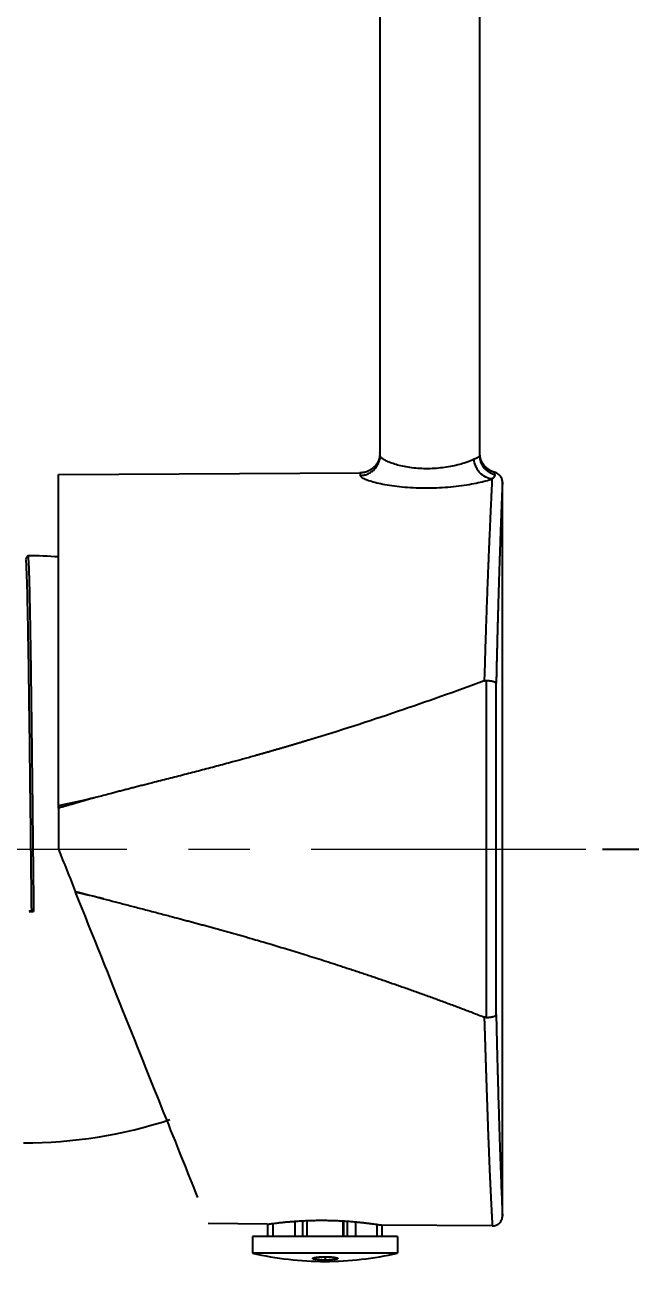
# Model space of a CAD drawing. Header units: inches. Extents: x 5290 to 5884, y -3043 to -2203.
# Drawn here: x 5418.2 to 5454.5, y -2836.4 to -2760.6 of the extents above; entities that cross this region are included whole.
import ezdxf

# ---------------------------------------------------------------- set-up
doc = ezdxf.new("R2010")
doc.units = ezdxf.units.IN
doc.header["$LTSCALE"] = 4.84
doc.header["$MEASUREMENT"] = 0
doc.header["$PDMODE"] = 3
doc.header["$PDSIZE"] = 0.3125
doc.linetypes.add('CENTERX2', pattern=[20.32, 12.7, -2.54, 2.54, -2.54])
doc.layers.get('0').update_dxf_attribs({"linetype": 'CONTINUOUS', "lineweight": 13})
doc.layers.get('Defpoints').update_dxf_attribs({"linetype": 'CONTINUOUS'})
doc.layers.add('CENTER', color=1, linetype='CENTERX2', lineweight=15)
doc.layers.add('DIM', color=3, linetype='CONTINUOUS', lineweight=9)
doc.styles.get("Standard").update_dxf_attribs({"font": 'arial.ttf'})
doc.dimstyles.new('사본 DIMSTYLE_1', dxfattribs={"dimtxt": 6, "dimasz": 6, "dimexe": 1, "dimexo": 1, "dimgap": 3, "dimtad": 1, "dimtih": 1, "dimtoh": 1, "dimdec": 1, "dimdsep": 46, "dimtxsty": 'Standard', "dimcen": 0, "dimclrd": 3, "dimclre": 3, "dimclrt": 4, "dimadec": 1, "dimazin": 0, "dimtp": 0.3, "dimtm": 0.3, "dimtfac": 1, "dimtdec": 1, "dimtofl": 0, "dimtmove": 0, "dimatfit": 3, "dimfxl": 1, "dimtolj": 1, "dimtzin": 0, "dimarcsym": 0})

# ---------------------------------------------------------------- blocks, each defined once
blk = doc.blocks.new('*D22')
at = {"layer": 'Defpoints', "color": 0, "transparency": 16777216}
for p in [(5451.829, -2810.123), (5397.179, -2870.623), (5463.587, -2870.623)]:
    blk.add_point(p, dxfattribs=at)
at = {"layer": 'DIM', "color": 3, "lineweight": -2, "transparency": 16777216}
for p, q in [((5452.829, -2810.123), (5464.587, -2810.123)), ((5463.587, -2817.123), (5463.587, -2833.799)), ((5463.587, -2863.623), (5463.587, -2846.947)), ((5398.179, -2870.623), (5464.587, -2870.623))]:
    blk.add_line(p, q, dxfattribs=at)
at = {"layer": 'DIM', "color": 3, "transparency": 16777216}
for points in [[(5462.42, -2817.123), (5464.754, -2817.123), (5463.587, -2810.123)], [(5462.42, -2863.623), (5464.754, -2863.623), (5463.587, -2870.623)]]:
    blk.add_solid(points, dxfattribs=at)
at = {"layer": 'DIM', "color": 4, "transparency": 16777216, "insert": (5463.587, -2840.373), "char_height": 7, "attachment_point": 5}
blk.add_mtext('\\A1;60.5', dxfattribs=at)

msp = doc.modelspace()

# ---------------------------------------------------------------- linework, layer by layer
at = {"lineweight": -3}
for p, q in [((5439.479, -2717.973), (5439.479, -2786.485)), ((5445.479, -2786.484), (5445.479, -2717.973)), ((5439.479, -2786.325), (5439.479, -2786.321)), ((5420.179, -2787.623), (5438.286, -2787.521)), ((5438.286, -2787.521), (5438.286, -2787.523)), ((5446.379, -2787.497), (5446.38, -2787.495)), ((5446.829, -2832.175), (5446.829, -2788.073)), ((5418.34, -2792.478), (5418.344, -2792.474)), ((5446.455, -2820.066), (5446.455, -2800.162)), ((5434.367, -2832.482), (5434.367, -2833.394)), ((5434.858, -2833.394), (5434.858, -2832.459)), ((5435.099, -2832.447), (5435.099, -2833.394)), ((5437.26, -2832.469), (5437.26, -2833.394)), ((5437.268, -2832.469), (5437.268, -2833.394)), ((5437.29, -2832.47), (5437.29, -2833.394)), ((5437.299, -2832.471), (5437.299, -2833.394)), ((5437.539, -2833.394), (5437.539, -2832.483)), ((5438.029, -2833.394), (5438.029, -2832.525)), ((5432.739, -2832.653), (5429.179, -2832.623)), ((5432.739, -2832.638), (5432.739, -2833.394)), ((5433.041, -2832.618), (5433.041, -2833.394)), ((5439.321, -2833.394), (5439.321, -2832.673)), ((5446.224, -2832.768), (5439.579, -2832.711)), ((5439.619, -2833.394), (5439.619, -2832.712)), ((5440.529, -2833.394), (5431.83, -2833.394)), ((5431.83, -2833.394), (5431.83, -2834.394)), ((5440.529, -2833.394), (5440.529, -2834.394)), ((5440.529, -2834.394), (5431.83, -2834.394)), ((5436.191, -2834.643), (5436.191, -2834.814))]:
    msp.add_line(p, q, dxfattribs=at)
at = {"lineweight": -3, "extrusion": (0, 0, -1)}
msp.add_arc((-5418.079, -2820.83), 28.357, 90.53476, 94.27168, dxfattribs=at)
at = {"lineweight": -3}
msp.add_arc((5418.079, -2799.416), 28.357, 270, 288.07897, dxfattribs=at)
for centre, major_axis, ratio, start_param, end_param in [((5381.617, -2985.691), (-172.796, 43.585), 0.99574, 4.724715, 4.734316), ((5418.079, -2807.853), (-28.357, 0), 0.212007, 1.582827, 1.592527), ((5436.179, -2815.724), (0, -19.17), 0.999978, 6.054274, 6.283185), ((5436.179, -2815.724), (0, 19.17), 0.999978, 3.141593, 3.370504)]:
    msp.add_ellipse(centre, major_axis=major_axis, ratio=ratio, start_param=start_param, end_param=end_param, dxfattribs=at)
for points, weights in [([(5439.479, -2786.321), (5439.479, -2786.919), (5439.099, -2787.391), (5438.495, -2787.501)], [0.999989447514, 0.829341152215, 0.80886157838, 0.93855072601]), ([(5446.38, -2787.495), (5445.828, -2787.353), (5445.479, -2786.902), (5445.479, -2786.333)], [1.00001310391, 0.860378772217, 0.860375242146, 1.0000025137])]:
    msp.add_rational_spline(points, weights, degree=3, dxfattribs=at)
for points, degree in [([(5439.479, -2786.321), (5439.479, -2786.321), (5439.479, -2786.375), (5439.479, -2786.485)], 3), ([(5439.518, -2786.56), (5439.474, -2786.653), (5439.445, -2786.765)], 2), ([(5439.515, -2786.567), (5439.491, -2786.537), (5439.479, -2786.509), (5439.479, -2786.485)], 3), ([(5445.496, -2786.68), (5445.474, -2786.501)], 1), ([(5420.179, -2807.529), (5420.179, -2804.819), (5420.179, -2799.514), (5420.179, -2792.946), (5420.179, -2788.627), (5420.179, -2787.623), (5420.179, -2787.623)], 3), ([(5438.496, -2787.501), (5438.276, -2787.523)], 1), ([(5438.286, -2787.523), (5438.286, -2787.534), (5438.287, -2787.585), (5438.288, -2787.677)], 3), ([(5446.376, -2787.639), (5446.378, -2787.555), (5446.379, -2787.508), (5446.379, -2787.497)], 3), ([(5418.324, -2792.506), (5418.205, -2792.712)], 1), ([(5445.738, -2800.014), (5445.757, -2800.007), (5445.796, -2799.996), (5445.836, -2799.993), (5445.856, -2799.993)], 3), ([(5445.856, -2799.992), (5445.856, -2806.74), (5445.856, -2813.489), (5445.856, -2820.237)], 3), ([(5422.402, -2807.025), (5421.662, -2807.198), (5420.921, -2807.366), (5420.179, -2807.529)], 3), ([(5420.179, -2807.655), (5420.179, -2807.613), (5420.179, -2807.571), (5420.179, -2807.529)], 3), ([(5422.563, -2806.988), (5422.51, -2807.002), (5422.457, -2807.017), (5422.404, -2807.031)], 3), ([(5420.179, -2807.655), (5420.179, -2808.477), (5420.179, -2809.3), (5420.179, -2810.123)], 3), ([(5420.179, -2810.123), (5420.519, -2810.97), (5420.858, -2811.818), (5421.197, -2812.665)], 3), ([(5421.197, -2812.665), (5421.758, -2812.813), (5422.321, -2812.958), (5422.884, -2813.103)], 3), ([(5421.197, -2812.666), (5421.203, -2812.683), (5421.21, -2812.7), (5421.217, -2812.717)], 3), ([(5418.42, -2813.864), (5418.467, -2813.847), (5418.513, -2813.83), (5418.559, -2813.813)], 3), ([(5418.56, -2813.813), (5418.605, -2813.83), (5418.65, -2813.847), (5418.696, -2813.863)], 3)]:
    msp.add_open_spline(points, degree=degree, dxfattribs=at)
for points, knots in [([(5438.288, -2787.677), (5438.358, -2787.676), (5438.431, -2787.669), (5438.579, -2787.641), (5438.654, -2787.62), (5438.8, -2787.561), (5438.872, -2787.524), (5439.009, -2787.435), (5439.073, -2787.383), (5439.189, -2787.267), (5439.241, -2787.202), (5439.33, -2787.067), (5439.367, -2786.995), (5439.419, -2786.864), (5439.437, -2786.805), (5439.45, -2786.746)], [0, 0, 0, 0, 0.147159, 0.147159, 0.294318, 0.294318, 0.441477, 0.441477, 0.588636, 0.588636, 0.735795, 0.735795, 0.882954, 0.882954, 1, 1, 1, 1]), ([(5439.45, -2786.746), (5439.454, -2786.731), (5439.457, -2786.716), (5439.473, -2786.627), (5439.479, -2786.555), (5439.479, -2786.485)], [0, 0, 0, 0, 0.169865, 0.169865, 1, 1, 1, 1]), ([(5445.131, -2786.704), (5444.976, -2786.779), (5444.672, -2786.9), (5444.153, -2787.047), (5443.716, -2787.143), (5443.241, -2787.216), (5442.746, -2787.261), (5442.244, -2787.275), (5441.746, -2787.256), (5441.27, -2787.203), (5440.832, -2787.123), (5440.44, -2787.023), (5440.101, -2786.909), (5439.829, -2786.791), (5439.625, -2786.674), (5439.542, -2786.602), (5439.515, -2786.567)], [0, 0, 0, 0, 0.132639, 0.198959, 0.265278, 0.331598, 0.397918, 0.464237, 0.530557, 0.596876, 0.663196, 0.729516, 0.795835, 0.862155, 0.928474, 1, 1, 1, 1]), ([(5445.479, -2786.484), (5445.479, -2786.486), (5445.479, -2786.488), (5445.479, -2786.493), (5445.478, -2786.498), (5445.477, -2786.503), (5445.475, -2786.509), (5445.472, -2786.515), (5445.468, -2786.522), (5445.462, -2786.529), (5445.454, -2786.538), (5445.443, -2786.549), (5445.428, -2786.561), (5445.409, -2786.573), (5445.379, -2786.589), (5445.343, -2786.606), (5445.304, -2786.624), (5445.275, -2786.637), (5445.25, -2786.649), (5445.225, -2786.66), (5445.202, -2786.671), (5445.181, -2786.681), (5445.162, -2786.689), (5445.146, -2786.697), (5445.135, -2786.702), (5445.131, -2786.704)], [0, 0, 0, 0, 0.017951, 0.038609, 0.061967, 0.088019, 0.116759, 0.148178, 0.182271, 0.219032, 0.258456, 0.318708, 0.381027, 0.445424, 0.511915, 0.641058, 0.710411, 0.761874, 0.808984, 0.851742, 0.890145, 0.924184, 0.953848, 0.979124, 1, 1, 1, 1]), ([(5446.206, -2787.885), (5446.085, -2787.875), (5445.955, -2787.842), (5445.703, -2787.716), (5445.58, -2787.624), (5445.425, -2787.454), (5445.378, -2787.392), (5445.296, -2787.261), (5445.189, -2787.055), (5445.141, -2786.838), (5445.131, -2786.704)], [0, 0, 0, 0, 0.25, 0.25, 0.5, 0.5, 0.625, 0.625, 0.75, 1, 1, 1, 1]), ([(5446.376, -2787.639), (5446.317, -2787.624), (5446.257, -2787.603), (5446.14, -2787.552), (5446.082, -2787.521), (5445.971, -2787.45), (5445.917, -2787.409), (5445.818, -2787.318), (5445.771, -2787.267), (5445.688, -2787.16), (5445.651, -2787.103), (5445.587, -2786.984), (5445.561, -2786.922), (5445.519, -2786.797), (5445.504, -2786.733), (5445.484, -2786.608), (5445.479, -2786.545), (5445.479, -2786.484)], [0, 0, 0, 0, 0.125, 0.125, 0.25, 0.25, 0.375, 0.375, 0.5, 0.5, 0.625, 0.625, 0.75, 0.75, 0.875, 0.875, 1, 1, 1, 1]), ([(5446.388, -2787.499), (5446.31, -2787.478), (5446.161, -2787.427), (5445.963, -2787.309), (5445.806, -2787.173), (5445.633, -2786.969), (5445.532, -2786.757), (5445.486, -2786.677), (5445.494, -2786.669)], [0, 0, 0, 0, 0.076574, 0.158497, 0.251266, 0.359397, 0.633864, 1, 1, 1, 1]), ([(5446.208, -2787.437), (5446.145, -2787.408), (5446.023, -2787.345), (5445.81, -2787.181), (5445.632, -2786.957), (5445.531, -2786.754), (5445.492, -2786.681), (5445.494, -2786.669)], [0, 0, 0, 0, 0.071393, 0.153869, 0.362388, 0.641807, 1, 1, 1, 1]), ([(5438.288, -2787.677), (5438.288, -2787.728), (5438.367, -2787.792), (5438.593, -2787.896), (5438.686, -2787.932), (5438.907, -2788.006), (5439.162, -2788.081), (5439.638, -2788.19), (5440.189, -2788.285), (5440.803, -2788.361), (5441.471, -2788.412), (5442.169, -2788.43), (5442.873, -2788.417), (5443.566, -2788.375), (5444.23, -2788.305), (5444.843, -2788.213), (5445.566, -2788.073), (5445.991, -2787.957), (5446.206, -2787.885)], [0, 0, 0, 0, 0.125, 0.125, 0.1875, 0.1875, 0.25, 0.3125, 0.375, 0.4375, 0.5, 0.5625, 0.625, 0.6875, 0.75, 0.8125, 0.875, 1, 1, 1, 1]), ([(5446.206, -2787.886), (5446.202, -2787.968), (5446.195, -2788.107), (5446.187, -2788.273), (5446.182, -2788.389), (5446.167, -2788.693), (5446.149, -2789.069), (5446.125, -2789.589), (5446.116, -2789.774), (5446.098, -2790.167), (5446.089, -2790.375), (5446.069, -2790.814), (5446.059, -2791.045), (5446.044, -2791.406), (5446.038, -2791.529), (5446.028, -2791.78), (5446.022, -2791.908), (5446.006, -2792.298), (5445.995, -2792.568), (5445.972, -2793.127), (5445.961, -2793.416), (5445.938, -2794.013), (5445.926, -2794.321), (5445.908, -2794.797), (5445.902, -2794.959), (5445.89, -2795.286), (5445.884, -2795.452), (5445.866, -2795.958), (5445.854, -2796.303), (5445.836, -2796.833), (5445.83, -2797.012), (5445.818, -2797.372), (5445.812, -2797.554), (5445.796, -2798.105), (5445.785, -2798.479), (5445.763, -2799.238), (5445.752, -2799.623), (5445.738, -2800.013)], [0, 0, 0, 0, 0.0625, 0.09375, 0.09375, 0.125, 0.25, 0.25, 0.3125, 0.3125, 0.375, 0.375, 0.4375, 0.4375, 0.46875, 0.46875, 0.5, 0.5, 0.5625, 0.5625, 0.625, 0.625, 0.6875, 0.6875, 0.71875, 0.71875, 0.75, 0.75, 0.8125, 0.8125, 0.84375, 0.84375, 0.875, 0.875, 0.9375, 0.9375, 1, 1, 1, 1]), ([(5446.375, -2787.64), (5446.375, -2787.642), (5446.375, -2787.646), (5446.375, -2787.651), (5446.374, -2787.657), (5446.373, -2787.662), (5446.372, -2787.668), (5446.371, -2787.673), (5446.369, -2787.679), (5446.368, -2787.684), (5446.366, -2787.69), (5446.364, -2787.695), (5446.361, -2787.701), (5446.359, -2787.707), (5446.356, -2787.712), (5446.353, -2787.718), (5446.35, -2787.724), (5446.347, -2787.73), (5446.343, -2787.736), (5446.339, -2787.741), (5446.335, -2787.747), (5446.331, -2787.753), (5446.327, -2787.759), (5446.322, -2787.765), (5446.317, -2787.771), (5446.312, -2787.777), (5446.307, -2787.784), (5446.302, -2787.79), (5446.296, -2787.796), (5446.29, -2787.803), (5446.284, -2787.809), (5446.278, -2787.816), (5446.272, -2787.822), (5446.265, -2787.829), (5446.258, -2787.836), (5446.251, -2787.843), (5446.244, -2787.85), (5446.237, -2787.857), (5446.229, -2787.864), (5446.222, -2787.871), (5446.214, -2787.879), (5446.209, -2787.884), (5446.206, -2787.886)], [0, 0, 0, 0, 0.026967, 0.053828, 0.080583, 0.107233, 0.133777, 0.160218, 0.186554, 0.212787, 0.238916, 0.264942, 0.290866, 0.316688, 0.342408, 0.368027, 0.393545, 0.418963, 0.444282, 0.469501, 0.494621, 0.519643, 0.544567, 0.569393, 0.594122, 0.618755, 0.643291, 0.667732, 0.692077, 0.716326, 0.740481, 0.764542, 0.788508, 0.812381, 0.836159, 0.859844, 0.883436, 0.906935, 0.930341, 0.953653, 0.976873, 1, 1, 1, 1]), ([(5446.829, -2788.076), (5446.829, -2788.005), (5446.804, -2787.851), (5446.665, -2787.637), (5446.5, -2787.532), (5446.402, -2787.501), (5446.38, -2787.495)], [0, 0, 0, 0, 0.302913, 0.605825, 0.908738, 1, 1, 1, 1]), ([(5446.829, -2788.076), (5446.829, -2788.076), (5446.829, -2788.076), (5446.829, -2788.077), (5446.829, -2788.077), (5446.829, -2788.078), (5446.829, -2788.079), (5446.829, -2788.081), (5446.829, -2788.082), (5446.829, -2788.084), (5446.829, -2788.086), (5446.829, -2788.088), (5446.829, -2788.091), (5446.829, -2788.093), (5446.829, -2788.096), (5446.829, -2788.099), (5446.828, -2788.103), (5446.828, -2788.106), (5446.828, -2788.11), (5446.828, -2788.114), (5446.828, -2788.118), (5446.828, -2788.123), (5446.827, -2788.128), (5446.827, -2788.132), (5446.827, -2788.138), (5446.827, -2788.143), (5446.827, -2788.149), (5446.826, -2788.154), (5446.826, -2788.16), (5446.826, -2788.167), (5446.826, -2788.173), (5446.825, -2788.18), (5446.825, -2788.187), (5446.825, -2788.194), (5446.824, -2788.201), (5446.824, -2788.209), (5446.824, -2788.217), (5446.823, -2788.225), (5446.823, -2788.233), (5446.823, -2788.242), (5446.822, -2788.251), (5446.822, -2788.26), (5446.822, -2788.269), (5446.821, -2788.278), (5446.821, -2788.288), (5446.82, -2788.298), (5446.82, -2788.308), (5446.82, -2788.318), (5446.819, -2788.329), (5446.819, -2788.339), (5446.818, -2788.35), (5446.818, -2788.362), (5446.817, -2788.373), (5446.817, -2788.385), (5446.816, -2788.397), (5446.816, -2788.409), (5446.815, -2788.421), (5446.815, -2788.434), (5446.814, -2788.446), (5446.814, -2788.459), (5446.813, -2788.473), (5446.813, -2788.486), (5446.812, -2788.5), (5446.812, -2788.514), (5446.811, -2788.528), (5446.811, -2788.542), (5446.81, -2788.557), (5446.809, -2788.571), (5446.809, -2788.587), (5446.808, -2788.602), (5446.808, -2788.617), (5446.807, -2788.633), (5446.806, -2788.649), (5446.806, -2788.665), (5446.805, -2788.681), (5446.804, -2788.698), (5446.804, -2788.715), (5446.803, -2788.732), (5446.802, -2788.749), (5446.802, -2788.767), (5446.801, -2788.784), (5446.8, -2788.802), (5446.8, -2788.82), (5446.799, -2788.839), (5446.798, -2788.857), (5446.797, -2788.876), (5446.794, -2788.956), (5446.788, -2789.107), (5446.779, -2789.348), (5446.769, -2789.613), (5446.758, -2789.902), (5446.746, -2790.216), (5446.733, -2790.554), (5446.72, -2790.915), (5446.706, -2791.3), (5446.692, -2791.707), (5446.677, -2792.136), (5446.662, -2792.586), (5446.647, -2793.057), (5446.631, -2793.548), (5446.615, -2794.058), (5446.598, -2794.589), (5446.586, -2794.992), (5446.579, -2795.253), (5446.575, -2795.366), (5446.572, -2795.48), (5446.569, -2795.594), (5446.566, -2795.709), (5446.562, -2795.824), (5446.559, -2795.941), (5446.556, -2796.058), (5446.553, -2796.175), (5446.549, -2796.294), (5446.546, -2796.412), (5446.543, -2796.532), (5446.54, -2796.653), (5446.536, -2796.774), (5446.533, -2796.895), (5446.53, -2797.018), (5446.527, -2797.141), (5446.523, -2797.265), (5446.52, -2797.389), (5446.517, -2797.514), (5446.514, -2797.64), (5446.511, -2797.767), (5446.507, -2797.894), (5446.504, -2798.022), (5446.501, -2798.15), (5446.498, -2798.28), (5446.495, -2798.41), (5446.492, -2798.54), (5446.489, -2798.672), (5446.485, -2798.804), (5446.482, -2798.936), (5446.479, -2799.07), (5446.476, -2799.204), (5446.473, -2799.339), (5446.47, -2799.474), (5446.467, -2799.61), (5446.464, -2799.747), (5446.461, -2799.884), (5446.458, -2800.023), (5446.456, -2800.115), (5446.455, -2800.162)], [0, 0, 0, 0, 0.002988, 0.005974, 0.008959, 0.011943, 0.014925, 0.017905, 0.020884, 0.023861, 0.026837, 0.029812, 0.032785, 0.035757, 0.038728, 0.041697, 0.044666, 0.047633, 0.050598, 0.053563, 0.056526, 0.059488, 0.06245, 0.06541, 0.068369, 0.071327, 0.074284, 0.07724, 0.080195, 0.083149, 0.086102, 0.089054, 0.092006, 0.094957, 0.097907, 0.100856, 0.103804, 0.106752, 0.109699, 0.112645, 0.115591, 0.118536, 0.12148, 0.124424, 0.127368, 0.130311, 0.133253, 0.136195, 0.139137, 0.142078, 0.145019, 0.147959, 0.150899, 0.153839, 0.156778, 0.159718, 0.162657, 0.165595, 0.168534, 0.171473, 0.174411, 0.177349, 0.180288, 0.183226, 0.186164, 0.189102, 0.192041, 0.194979, 0.197917, 0.200856, 0.203795, 0.206734, 0.209673, 0.212612, 0.215552, 0.218491, 0.221432, 0.224372, 0.227313, 0.230254, 0.233196, 0.236138, 0.23908, 0.242023, 0.244967, 0.247911, 0.250855, 0.282114, 0.313336, 0.344554, 0.375797, 0.407096, 0.438393, 0.469719, 0.501106, 0.532477, 0.563774, 0.595031, 0.626277, 0.657419, 0.688533, 0.719652, 0.750806, 0.75703, 0.763252, 0.769471, 0.775688, 0.781902, 0.788115, 0.794326, 0.800535, 0.806744, 0.812951, 0.819158, 0.825364, 0.83157, 0.837777, 0.843983, 0.850191, 0.856399, 0.862608, 0.868819, 0.875031, 0.881245, 0.887461, 0.89368, 0.899901, 0.906125, 0.912352, 0.918583, 0.924817, 0.931055, 0.937297, 0.943544, 0.949795, 0.956051, 0.962312, 0.968579, 0.974851, 0.981129, 0.987413, 0.993703, 1, 1, 1, 1]), ([(5418.208, -2792.719), (5418.216, -2792.731), (5418.246, -2792.932), (5418.3, -2794.363), (5418.369, -2798.077), (5418.438, -2803.222), (5418.501, -2808.727), (5418.542, -2812.302), (5418.559, -2813.813)], [0, 0, 0, 0, 0.064506, 0.260659, 0.456811, 0.652964, 0.849116, 1, 1, 1, 1]), ([(5418.344, -2792.474), (5418.351, -2792.474), (5418.359, -2792.511), (5418.368, -2792.604), (5418.37, -2792.625), (5418.373, -2792.671), (5418.375, -2792.696), (5418.381, -2792.779), (5418.385, -2792.844), (5418.396, -2793.063), (5418.403, -2793.244), (5418.414, -2793.568), (5418.418, -2793.685), (5418.423, -2793.873), (5418.425, -2793.938), (5418.428, -2794.039), (5418.429, -2794.074), (5418.431, -2794.143), (5418.431, -2794.178), (5418.44, -2794.5), (5418.447, -2794.816), (5418.462, -2795.509), (5418.469, -2795.885), (5418.48, -2796.494), (5418.484, -2796.705), (5418.489, -2797.032), (5418.491, -2797.143), (5418.494, -2797.313), (5418.495, -2797.37), (5418.497, -2797.485), (5418.501, -2797.774), (5418.506, -2798.071), (5418.513, -2798.558), (5418.517, -2798.807), (5418.528, -2799.57), (5418.535, -2800.101), (5418.546, -2800.928), (5418.55, -2801.21), (5418.555, -2801.64), (5418.557, -2801.785), (5418.56, -2802.004), (5418.561, -2802.078), (5418.562, -2802.225), (5418.567, -2802.595), (5418.572, -2802.969), (5418.579, -2803.573), (5418.583, -2803.878), (5418.594, -2804.8), (5418.601, -2805.426), (5418.612, -2806.38), (5418.616, -2806.701), (5418.621, -2807.186), (5418.624, -2807.43), (5418.626, -2807.675), (5418.628, -2807.839), (5418.629, -2807.921), (5418.634, -2808.331), (5418.637, -2808.658), (5418.645, -2809.313), (5418.648, -2809.639), (5418.659, -2810.618), (5418.667, -2811.269), (5418.681, -2812.569), (5418.689, -2813.217), (5418.696, -2813.863)], [0, 0, 0, 0, 0.0625, 0.0625, 0.078125, 0.078125, 0.09375, 0.09375, 0.125, 0.125, 0.1875, 0.1875, 0.21875, 0.21875, 0.234375, 0.234375, 0.242187, 0.242187, 0.25, 0.25, 0.3125, 0.3125, 0.375, 0.375, 0.40625, 0.40625, 0.421875, 0.421875, 0.429687, 0.429687, 0.4375, 0.46875, 0.46875, 0.5, 0.5, 0.5625, 0.5625, 0.59375, 0.59375, 0.609375, 0.609375, 0.617187, 0.617187, 0.625, 0.65625, 0.65625, 0.6875, 0.6875, 0.75, 0.75, 0.78125, 0.78125, 0.796875, 0.804688, 0.804688, 0.8125, 0.8125, 0.84375, 0.84375, 0.875, 0.875, 0.9375, 0.9375, 1, 1, 1, 1]), ([(5445.856, -2799.992), (5445.86, -2799.992), (5445.868, -2799.992), (5445.88, -2799.993), (5445.892, -2799.993), (5445.904, -2799.993), (5445.916, -2799.994), (5445.929, -2799.994), (5445.941, -2799.995), (5445.953, -2799.995), (5445.966, -2799.996), (5445.978, -2799.997), (5445.991, -2799.998), (5446.003, -2799.999), (5446.016, -2800), (5446.028, -2800.001), (5446.04, -2800.002), (5446.053, -2800.004), (5446.065, -2800.005), (5446.077, -2800.006), (5446.09, -2800.008), (5446.102, -2800.01), (5446.114, -2800.011), (5446.126, -2800.013), (5446.138, -2800.015), (5446.149, -2800.017), (5446.161, -2800.019), (5446.172, -2800.021), (5446.184, -2800.023), (5446.195, -2800.025), (5446.206, -2800.028), (5446.217, -2800.03), (5446.227, -2800.033), (5446.238, -2800.035), (5446.248, -2800.038), (5446.258, -2800.04), (5446.268, -2800.043), (5446.279, -2800.046), (5446.289, -2800.049), (5446.3, -2800.052), (5446.311, -2800.056), (5446.322, -2800.06), (5446.333, -2800.064), (5446.344, -2800.068), (5446.354, -2800.073), (5446.365, -2800.077), (5446.375, -2800.082), (5446.385, -2800.088), (5446.395, -2800.093), (5446.404, -2800.099), (5446.412, -2800.104), (5446.42, -2800.11), (5446.427, -2800.117), (5446.433, -2800.123), (5446.439, -2800.129), (5446.444, -2800.136), (5446.448, -2800.142), (5446.451, -2800.149), (5446.454, -2800.155), (5446.455, -2800.159), (5446.455, -2800.162)], [0, 0, 0, 0, 0.012772, 0.025629, 0.03857, 0.051593, 0.064699, 0.077886, 0.091156, 0.104507, 0.117941, 0.131459, 0.145061, 0.158746, 0.172509, 0.186348, 0.200257, 0.214233, 0.228272, 0.242369, 0.256521, 0.270724, 0.284974, 0.299267, 0.3136, 0.327969, 0.342371, 0.356803, 0.371262, 0.385745, 0.40025, 0.414775, 0.429318, 0.443878, 0.458452, 0.47304, 0.487639, 0.503597, 0.520249, 0.537587, 0.555603, 0.574286, 0.593623, 0.613597, 0.634191, 0.655382, 0.677147, 0.699457, 0.722282, 0.745588, 0.769356, 0.793569, 0.818206, 0.843246, 0.868659, 0.894414, 0.920472, 0.946791, 0.973319, 1, 1, 1, 1]), ([(5445.738, -2800.013), (5444.01, -2800.656), (5442.273, -2801.274), (5439.655, -2802.162), (5438.78, -2802.451), (5437.025, -2803.016), (5436.145, -2803.291), (5435.263, -2803.559)], [0, 0, 0, 0, 0.5, 0.5, 0.75, 0.75, 1, 1, 1, 1]), ([(5435.263, -2803.559), (5435.2, -2803.579), (5435.074, -2803.617), (5434.885, -2803.674), (5434.697, -2803.73), (5434.51, -2803.786), (5434.323, -2803.842), (5434.138, -2803.896), (5433.954, -2803.951), (5433.771, -2804.004), (5433.589, -2804.058), (5433.408, -2804.11), (5433.227, -2804.162), (5433.048, -2804.214), (5432.87, -2804.265), (5432.692, -2804.316), (5432.516, -2804.366), (5432.34, -2804.416), (5432.166, -2804.465), (5431.992, -2804.514), (5431.82, -2804.562), (5431.648, -2804.61), (5431.478, -2804.657), (5431.308, -2804.704), (5431.139, -2804.751), (5430.972, -2804.797), (5430.805, -2804.842), (5430.372, -2804.96), (5429.673, -2805.148), (5428.708, -2805.402), (5427.746, -2805.651), (5426.786, -2805.897), (5426.147, -2806.06), (5425.827, -2806.141)], [0, 0, 0, 0, 0.020289, 0.040466, 0.060532, 0.080487, 0.10033, 0.120063, 0.139686, 0.159198, 0.178601, 0.197893, 0.217076, 0.23615, 0.255114, 0.27397, 0.292716, 0.311354, 0.329884, 0.348306, 0.366619, 0.384825, 0.402923, 0.420914, 0.438798, 0.456574, 0.474244, 0.491806, 0.594173, 0.696139, 0.797743, 0.899018, 1, 1, 1, 1]), ([(5425.827, -2806.141), (5425.725, -2806.167), (5425.525, -2806.218), (5425.231, -2806.293), (5424.95, -2806.365), (5424.681, -2806.434), (5424.424, -2806.5), (5424.167, -2806.567), (5423.905, -2806.634), (5423.635, -2806.704), (5423.323, -2806.786), (5422.966, -2806.88), (5422.699, -2806.951), (5422.563, -2806.988)], [0, 0, 0, 0, 0.093731, 0.183676, 0.269832, 0.352195, 0.430762, 0.505528, 0.588381, 0.671253, 0.754148, 0.874965, 1, 1, 1, 1]), ([(5422.403, -2807.027), (5422.364, -2807.038), (5422.286, -2807.06), (5422.166, -2807.093), (5422.043, -2807.128), (5421.917, -2807.164), (5421.787, -2807.201), (5421.653, -2807.239), (5421.516, -2807.279), (5421.376, -2807.319), (5421.238, -2807.36), (5421.107, -2807.398), (5420.986, -2807.433), (5420.872, -2807.466), (5420.766, -2807.497), (5420.667, -2807.525), (5420.576, -2807.55), (5420.492, -2807.574), (5420.416, -2807.594), (5420.347, -2807.613), (5420.286, -2807.629), (5420.232, -2807.643), (5420.199, -2807.651), (5420.183, -2807.655)], [0, 0, 0, 0, 0.052124, 0.105868, 0.161231, 0.218215, 0.276818, 0.337041, 0.398884, 0.462347, 0.52743, 0.585531, 0.640228, 0.691521, 0.73941, 0.783895, 0.824977, 0.862656, 0.89693, 0.927802, 0.95527, 0.979336, 1, 1, 1, 1]), ([(5428.553, -2831.056), (5428.143, -2830.031), (5426.938, -2827.02), (5424.313, -2820.456), (5422.261, -2815.327), (5421.217, -2812.717)], [0, 0, 0, 0, 0.333339, 0.666678, 1, 1, 1, 1]), ([(5422.883, -2813.107), (5422.998, -2813.137), (5423.231, -2813.198), (5423.582, -2813.289), (5423.938, -2813.382), (5424.299, -2813.476), (5424.665, -2813.571), (5425.035, -2813.668), (5425.411, -2813.766), (5425.791, -2813.865), (5426.176, -2813.967), (5426.566, -2814.07), (5426.961, -2814.174), (5427.225, -2814.245), (5427.359, -2814.281)], [0, 0, 0, 0, 0.077366, 0.155805, 0.23532, 0.315915, 0.397592, 0.480357, 0.564212, 0.649162, 0.735212, 0.822365, 0.910626, 1, 1, 1, 1]), ([(5427.359, -2814.281), (5427.448, -2814.305), (5427.629, -2814.352), (5427.9, -2814.424), (5428.173, -2814.497), (5428.448, -2814.571), (5428.725, -2814.646), (5429.005, -2814.721), (5429.285, -2814.798), (5429.568, -2814.875), (5429.853, -2814.954), (5430.14, -2815.033), (5430.429, -2815.114), (5430.719, -2815.196), (5431.012, -2815.278), (5431.306, -2815.362), (5431.602, -2815.447), (5432.108, -2815.594), (5432.841, -2815.81), (5433.822, -2816.105), (5434.863, -2816.425), (5435.964, -2816.771), (5436.821, -2817.048), (5437.417, -2817.243), (5437.732, -2817.346), (5438.048, -2817.451), (5438.366, -2817.557), (5438.685, -2817.664), (5439.006, -2817.772), (5439.328, -2817.882), (5439.652, -2817.992), (5439.978, -2818.104), (5440.304, -2818.217), (5440.632, -2818.331), (5440.962, -2818.447), (5441.293, -2818.564), (5441.626, -2818.682), (5441.96, -2818.802), (5442.296, -2818.923), (5442.633, -2819.046), (5442.972, -2819.17), (5443.312, -2819.295), (5443.653, -2819.422), (5443.996, -2819.55), (5444.341, -2819.68), (5444.687, -2819.811), (5445.034, -2819.944), (5445.383, -2820.078), (5445.616, -2820.168), (5445.733, -2820.214)], [0, 0, 0, 0, 0.014424, 0.028955, 0.043594, 0.058341, 0.073195, 0.088159, 0.103231, 0.118413, 0.133705, 0.149107, 0.164619, 0.180242, 0.195977, 0.211824, 0.227784, 0.243856, 0.293519, 0.346524, 0.402886, 0.462621, 0.525749, 0.542815, 0.559972, 0.57722, 0.594561, 0.611993, 0.629518, 0.647136, 0.664847, 0.682651, 0.700549, 0.718541, 0.736628, 0.75481, 0.773087, 0.79146, 0.809929, 0.828495, 0.847157, 0.865917, 0.884775, 0.903731, 0.922786, 0.941939, 0.961193, 0.980546, 1, 1, 1, 1]), ([(5445.856, -2820.236), (5445.835, -2820.236), (5445.814, -2820.234), (5445.773, -2820.226), (5445.753, -2820.221), (5445.733, -2820.213)], [0, 0, 0, 0, 0.5, 0.5, 1, 1, 1, 1]), ([(5445.733, -2820.214), (5445.734, -2820.238), (5445.736, -2820.288), (5445.739, -2820.364), (5445.742, -2820.439), (5445.745, -2820.514), (5445.747, -2820.59), (5445.75, -2820.667), (5445.753, -2820.743), (5445.756, -2820.82), (5445.758, -2820.897), (5445.761, -2820.974), (5445.763, -2821.052), (5445.766, -2821.129), (5445.768, -2821.207), (5445.771, -2821.285), (5445.773, -2821.364), (5445.776, -2821.443), (5445.778, -2821.522), (5445.781, -2821.601), (5445.783, -2821.68), (5445.786, -2821.76), (5445.788, -2821.839), (5445.791, -2821.919), (5445.793, -2821.999), (5445.796, -2822.08), (5445.798, -2822.16), (5445.801, -2822.241), (5445.803, -2822.322), (5445.806, -2822.403), (5445.808, -2822.484), (5445.811, -2822.566), (5445.813, -2822.647), (5445.816, -2822.729), (5445.818, -2822.811), (5445.821, -2822.893), (5445.824, -2822.975), (5445.826, -2823.058), (5445.829, -2823.14), (5445.832, -2823.223), (5445.834, -2823.306), (5445.837, -2823.388), (5445.84, -2823.471), (5445.843, -2823.554), (5445.845, -2823.638), (5445.848, -2823.721), (5445.851, -2823.804), (5445.854, -2823.888), (5445.857, -2823.971), (5445.86, -2824.055), (5445.862, -2824.138), (5445.865, -2824.222), (5445.868, -2824.306), (5445.871, -2824.39), (5445.874, -2824.473), (5445.877, -2824.557), (5445.879, -2824.641), (5445.882, -2824.725), (5445.885, -2824.808), (5445.888, -2824.892), (5445.891, -2824.976), (5445.893, -2825.06), (5445.896, -2825.143), (5445.899, -2825.227), (5445.902, -2825.31), (5445.905, -2825.393), (5445.908, -2825.477), (5445.912, -2825.606), (5445.918, -2825.781), (5445.926, -2825.999), (5445.933, -2826.213), (5445.941, -2826.424), (5445.948, -2826.633), (5445.956, -2826.838), (5445.963, -2827.04), (5445.97, -2827.239), (5445.978, -2827.434), (5445.985, -2827.627), (5445.992, -2827.817), (5446, -2828.003), (5446.007, -2828.186), (5446.014, -2828.367), (5446.021, -2828.544), (5446.028, -2828.718), (5446.035, -2828.889), (5446.041, -2829.057), (5446.048, -2829.221), (5446.055, -2829.382), (5446.059, -2829.488), (5446.061, -2829.541), (5446.061, -2829.542), (5446.062, -2829.545), (5446.062, -2829.547), (5446.062, -2829.551), (5446.062, -2829.554), (5446.062, -2829.558), (5446.062, -2829.563), (5446.063, -2829.568), (5446.063, -2829.574), (5446.063, -2829.58), (5446.063, -2829.586), (5446.064, -2829.593), (5446.064, -2829.601), (5446.064, -2829.609), (5446.065, -2829.617), (5446.065, -2829.626), (5446.066, -2829.635), (5446.066, -2829.645), (5446.067, -2829.655), (5446.067, -2829.666), (5446.068, -2829.677), (5446.068, -2829.688), (5446.069, -2829.7), (5446.069, -2829.713), (5446.07, -2829.726), (5446.07, -2829.739), (5446.071, -2829.753), (5446.072, -2829.767), (5446.072, -2829.782), (5446.073, -2829.797), (5446.074, -2829.812), (5446.074, -2829.828), (5446.075, -2829.844), (5446.076, -2829.861), (5446.077, -2829.878), (5446.078, -2829.896), (5446.078, -2829.914), (5446.079, -2829.932), (5446.08, -2829.951), (5446.081, -2829.97), (5446.082, -2829.989), (5446.083, -2830.009), (5446.084, -2830.029), (5446.085, -2830.05), (5446.086, -2830.071), (5446.087, -2830.092), (5446.088, -2830.114), (5446.089, -2830.136), (5446.09, -2830.158), (5446.091, -2830.181), (5446.092, -2830.204), (5446.093, -2830.227), (5446.094, -2830.251), (5446.095, -2830.275), (5446.097, -2830.299), (5446.098, -2830.324), (5446.099, -2830.349), (5446.1, -2830.374), (5446.101, -2830.4), (5446.103, -2830.425), (5446.104, -2830.451), (5446.105, -2830.478), (5446.106, -2830.504), (5446.108, -2830.531), (5446.109, -2830.558), (5446.11, -2830.585), (5446.112, -2830.613), (5446.113, -2830.64), (5446.114, -2830.668), (5446.116, -2830.696), (5446.117, -2830.725), (5446.118, -2830.753), (5446.12, -2830.782), (5446.121, -2830.811), (5446.123, -2830.84), (5446.124, -2830.869), (5446.126, -2830.898), (5446.127, -2830.928), (5446.128, -2830.957), (5446.13, -2830.987), (5446.131, -2831.017), (5446.133, -2831.047), (5446.134, -2831.077), (5446.136, -2831.107), (5446.137, -2831.137), (5446.139, -2831.167), (5446.14, -2831.198), (5446.142, -2831.228), (5446.143, -2831.258), (5446.145, -2831.289), (5446.146, -2831.319), (5446.148, -2831.35), (5446.15, -2831.38), (5446.151, -2831.411), (5446.153, -2831.441), (5446.154, -2831.472), (5446.156, -2831.502), (5446.157, -2831.532), (5446.159, -2831.562), (5446.16, -2831.593), (5446.162, -2831.623), (5446.164, -2831.653), (5446.165, -2831.683), (5446.167, -2831.712), (5446.168, -2831.742), (5446.17, -2831.771), (5446.171, -2831.801), (5446.173, -2831.83), (5446.174, -2831.859), (5446.176, -2831.888), (5446.177, -2831.916), (5446.179, -2831.944), (5446.18, -2831.973), (5446.182, -2832), (5446.183, -2832.028), (5446.185, -2832.055), (5446.186, -2832.082), (5446.188, -2832.109), (5446.189, -2832.136), (5446.19, -2832.162), (5446.192, -2832.187), (5446.193, -2832.213), (5446.195, -2832.238), (5446.196, -2832.263), (5446.197, -2832.287), (5446.198, -2832.311), (5446.2, -2832.334), (5446.201, -2832.357), (5446.202, -2832.38), (5446.203, -2832.402), (5446.205, -2832.424), (5446.206, -2832.445), (5446.207, -2832.465), (5446.208, -2832.485), (5446.209, -2832.505), (5446.21, -2832.524), (5446.211, -2832.542), (5446.212, -2832.56), (5446.213, -2832.577), (5446.214, -2832.594), (5446.215, -2832.61), (5446.216, -2832.625), (5446.217, -2832.64), (5446.218, -2832.653), (5446.218, -2832.667), (5446.219, -2832.679), (5446.22, -2832.691), (5446.22, -2832.702), (5446.221, -2832.712), (5446.222, -2832.722), (5446.222, -2832.73), (5446.223, -2832.738), (5446.223, -2832.745), (5446.223, -2832.751), (5446.224, -2832.756), (5446.224, -2832.76), (5446.224, -2832.764), (5446.224, -2832.766), (5446.224, -2832.768), (5446.224, -2832.768), (5446.224, -2832.768)], [0, 0, 0, 0, 0.00328, 0.006579, 0.009897, 0.013234, 0.01659, 0.019964, 0.023358, 0.026771, 0.030202, 0.033652, 0.037121, 0.040609, 0.044115, 0.047641, 0.051185, 0.054747, 0.058329, 0.061928, 0.065547, 0.069185, 0.072841, 0.076516, 0.08021, 0.083924, 0.087656, 0.091408, 0.095179, 0.09897, 0.10278, 0.10661, 0.110459, 0.114328, 0.118217, 0.122127, 0.126056, 0.130005, 0.133974, 0.137963, 0.141972, 0.146, 0.150047, 0.154115, 0.158201, 0.162307, 0.166432, 0.170576, 0.174739, 0.178921, 0.183121, 0.18734, 0.191577, 0.195833, 0.200107, 0.204398, 0.208708, 0.213034, 0.217378, 0.22174, 0.226117, 0.230512, 0.234923, 0.23935, 0.243793, 0.248252, 0.252726, 0.257217, 0.269251, 0.281271, 0.293278, 0.305275, 0.317264, 0.329247, 0.341225, 0.353202, 0.365179, 0.377158, 0.389142, 0.401133, 0.413135, 0.425149, 0.437179, 0.449225, 0.461286, 0.473358, 0.48544, 0.497529, 0.509622, 0.509721, 0.509858, 0.510032, 0.510243, 0.510491, 0.510776, 0.511098, 0.511457, 0.511853, 0.512287, 0.512757, 0.513265, 0.513809, 0.514391, 0.51501, 0.515665, 0.516358, 0.517088, 0.517855, 0.518659, 0.5195, 0.520379, 0.521294, 0.522246, 0.523236, 0.524262, 0.525325, 0.526426, 0.527564, 0.528738, 0.52995, 0.531198, 0.532484, 0.533807, 0.535166, 0.536563, 0.537996, 0.539467, 0.540974, 0.542518, 0.5441, 0.545718, 0.547373, 0.549064, 0.550793, 0.552558, 0.55436, 0.556199, 0.558075, 0.559987, 0.561936, 0.563921, 0.565943, 0.568001, 0.570096, 0.572228, 0.574396, 0.576601, 0.578842, 0.58112, 0.583434, 0.585785, 0.588172, 0.590596, 0.593056, 0.595552, 0.598085, 0.600655, 0.603261, 0.605903, 0.608582, 0.611298, 0.614049, 0.616838, 0.619662, 0.622524, 0.625421, 0.628356, 0.631326, 0.634333, 0.637377, 0.640457, 0.643574, 0.646727, 0.649916, 0.653142, 0.656404, 0.659703, 0.663038, 0.66641, 0.669818, 0.673263, 0.676744, 0.680261, 0.683815, 0.687405, 0.691032, 0.694695, 0.698395, 0.702131, 0.705904, 0.709713, 0.713558, 0.71744, 0.721359, 0.725314, 0.729306, 0.733334, 0.737399, 0.7415, 0.745638, 0.749812, 0.754023, 0.758271, 0.762555, 0.766876, 0.771233, 0.775628, 0.780059, 0.784527, 0.789031, 0.793573, 0.798152, 0.802767, 0.807419, 0.812109, 0.816835, 0.821599, 0.826399, 0.831237, 0.836112, 0.841024, 0.845974, 0.850961, 0.855986, 0.861048, 0.866147, 0.871285, 0.87646, 0.881672, 0.886923, 0.892211, 0.897537, 0.902902, 0.908304, 0.913745, 0.919224, 0.924741, 0.930297, 0.935892, 0.941525, 0.947196, 0.952907, 0.958656, 0.964444, 0.970272, 0.976139, 0.982045, 0.98799, 0.993975, 1, 1, 1, 1]), ([(5445.856, -2820.237), (5445.86, -2820.237), (5445.868, -2820.237), (5445.881, -2820.236), (5445.893, -2820.236), (5445.905, -2820.236), (5445.918, -2820.235), (5445.93, -2820.235), (5445.942, -2820.234), (5445.955, -2820.233), (5445.967, -2820.233), (5445.98, -2820.232), (5445.992, -2820.231), (5446.004, -2820.23), (5446.017, -2820.229), (5446.029, -2820.228), (5446.041, -2820.226), (5446.053, -2820.225), (5446.066, -2820.224), (5446.078, -2820.222), (5446.09, -2820.221), (5446.102, -2820.219), (5446.114, -2820.218), (5446.125, -2820.216), (5446.137, -2820.214), (5446.149, -2820.212), (5446.16, -2820.21), (5446.172, -2820.208), (5446.183, -2820.206), (5446.194, -2820.204), (5446.205, -2820.201), (5446.216, -2820.199), (5446.227, -2820.197), (5446.238, -2820.194), (5446.248, -2820.192), (5446.258, -2820.189), (5446.279, -2820.183), (5446.309, -2820.174), (5446.345, -2820.161), (5446.376, -2820.147), (5446.397, -2820.135), (5446.411, -2820.125), (5446.42, -2820.119), (5446.427, -2820.113), (5446.434, -2820.106), (5446.44, -2820.1), (5446.445, -2820.093), (5446.449, -2820.086), (5446.452, -2820.08), (5446.454, -2820.073), (5446.455, -2820.069), (5446.455, -2820.066)], [0, 0, 0, 0, 0.012988, 0.026027, 0.039118, 0.05226, 0.065455, 0.078702, 0.092003, 0.105357, 0.118766, 0.132229, 0.145747, 0.159321, 0.172951, 0.186637, 0.20038, 0.21418, 0.228037, 0.241953, 0.255927, 0.26996, 0.284052, 0.298204, 0.312415, 0.326687, 0.34102, 0.355414, 0.369869, 0.384386, 0.398965, 0.413607, 0.428311, 0.443079, 0.45791, 0.472805, 0.487764, 0.549955, 0.612782, 0.676263, 0.740414, 0.766322, 0.792242, 0.818173, 0.844114, 0.870067, 0.896031, 0.922006, 0.947993, 0.973991, 1, 1, 1, 1]), ([(5446.455, -2820.066), (5446.456, -2820.09), (5446.457, -2820.137), (5446.458, -2820.207), (5446.46, -2820.277), (5446.461, -2820.347), (5446.463, -2820.417), (5446.464, -2820.486), (5446.466, -2820.555), (5446.467, -2820.624), (5446.469, -2820.693), (5446.47, -2820.761), (5446.472, -2820.83), (5446.473, -2820.898), (5446.475, -2820.965), (5446.477, -2821.033), (5446.478, -2821.1), (5446.48, -2821.167), (5446.481, -2821.234), (5446.483, -2821.3), (5446.484, -2821.366), (5446.486, -2821.432), (5446.487, -2821.498), (5446.489, -2821.564), (5446.49, -2821.629), (5446.492, -2821.694), (5446.494, -2821.759), (5446.495, -2821.823), (5446.497, -2821.888), (5446.498, -2821.952), (5446.5, -2822.016), (5446.501, -2822.079), (5446.503, -2822.143), (5446.504, -2822.206), (5446.506, -2822.269), (5446.508, -2822.331), (5446.509, -2822.394), (5446.511, -2822.456), (5446.512, -2822.518), (5446.514, -2822.58), (5446.515, -2822.641), (5446.52, -2822.822), (5446.528, -2823.121), (5446.539, -2823.531), (5446.55, -2823.934), (5446.561, -2824.33), (5446.572, -2824.718), (5446.586, -2825.225), (5446.605, -2825.835), (5446.626, -2826.531), (5446.647, -2827.19), (5446.668, -2827.813), (5446.688, -2828.398), (5446.71, -2829.037), (5446.734, -2829.702), (5446.758, -2830.354), (5446.78, -2830.909), (5446.792, -2831.229), (5446.798, -2831.391), (5446.8, -2831.43), (5446.801, -2831.468), (5446.803, -2831.506), (5446.804, -2831.542), (5446.806, -2831.577), (5446.807, -2831.612), (5446.808, -2831.645), (5446.81, -2831.677), (5446.811, -2831.708), (5446.812, -2831.738), (5446.813, -2831.767), (5446.814, -2831.796), (5446.816, -2831.823), (5446.817, -2831.849), (5446.818, -2831.874), (5446.819, -2831.898), (5446.819, -2831.921), (5446.82, -2831.943), (5446.821, -2831.964), (5446.822, -2831.984), (5446.823, -2832.003), (5446.823, -2832.021), (5446.824, -2832.037), (5446.825, -2832.053), (5446.825, -2832.068), (5446.826, -2832.082), (5446.826, -2832.095), (5446.827, -2832.106), (5446.827, -2832.117), (5446.828, -2832.127), (5446.828, -2832.136), (5446.828, -2832.143), (5446.829, -2832.15), (5446.829, -2832.155), (5446.829, -2832.16), (5446.829, -2832.164), (5446.829, -2832.166), (5446.829, -2832.168), (5446.829, -2832.168), (5446.829, -2832.168)], [0, 0, 0, 0, 0.003209, 0.006413, 0.009612, 0.012806, 0.015995, 0.019178, 0.022357, 0.025531, 0.028699, 0.031863, 0.035022, 0.038176, 0.041325, 0.044469, 0.047609, 0.050744, 0.053874, 0.056999, 0.06012, 0.063235, 0.066347, 0.069453, 0.072556, 0.075653, 0.078746, 0.081835, 0.084919, 0.087999, 0.091074, 0.094145, 0.097211, 0.100274, 0.103332, 0.106386, 0.109435, 0.11248, 0.115522, 0.118559, 0.121592, 0.124621, 0.145477, 0.166349, 0.187245, 0.208176, 0.229151, 0.250178, 0.291897, 0.333486, 0.37502, 0.416574, 0.458222, 0.50004, 0.562746, 0.625161, 0.687539, 0.750133, 0.7564, 0.762662, 0.76892, 0.775175, 0.781426, 0.787674, 0.793919, 0.800162, 0.806401, 0.812639, 0.818875, 0.825109, 0.831341, 0.837573, 0.843803, 0.850033, 0.856263, 0.862492, 0.868721, 0.874951, 0.881181, 0.887412, 0.893644, 0.899877, 0.906112, 0.912349, 0.918588, 0.92483, 0.931074, 0.93732, 0.94357, 0.949823, 0.95608, 0.962341, 0.968606, 0.974875, 0.981149, 0.987427, 0.993711, 1, 1, 1, 1]), ([(5432.779, -2832.653), (5432.779, -2832.653), (5432.785, -2832.653), (5432.807, -2832.65), (5432.84, -2832.645), (5432.893, -2832.637), (5432.934, -2832.632), (5432.942, -2832.631), (5432.96, -2832.628), (5432.969, -2832.627), (5432.998, -2832.623), (5433.018, -2832.62), (5433.082, -2832.612), (5433.177, -2832.6), (5433.291, -2832.586), (5433.383, -2832.575), (5433.431, -2832.569), (5433.482, -2832.564), (5433.516, -2832.56), (5433.534, -2832.558), (5433.623, -2832.548), (5433.772, -2832.533), (5434.018, -2832.51), (5434.196, -2832.495), (5434.336, -2832.485), (5434.383, -2832.481), (5434.479, -2832.475), (5434.528, -2832.471), (5434.675, -2832.462), (5434.875, -2832.451), (5435.084, -2832.442), (5435.244, -2832.437), (5435.297, -2832.435), (5435.406, -2832.432), (5435.461, -2832.431), (5435.626, -2832.428), (5435.846, -2832.425), (5436.067, -2832.425), (5436.289, -2832.427), (5436.401, -2832.429), (5436.54, -2832.433), (5436.568, -2832.434), (5436.624, -2832.435), (5436.707, -2832.438), (5436.789, -2832.441), (5436.953, -2832.447), (5437.168, -2832.457), (5437.377, -2832.47), (5437.531, -2832.48), (5437.582, -2832.484), (5437.684, -2832.491), (5437.734, -2832.495), (5437.881, -2832.507), (5438.071, -2832.523), (5438.249, -2832.541), (5438.378, -2832.554), (5438.441, -2832.561), (5438.502, -2832.568), (5438.543, -2832.572), (5438.563, -2832.575), (5438.662, -2832.586), (5438.811, -2832.604), (5439.009, -2832.629), (5439.123, -2832.645), (5439.189, -2832.654), (5439.202, -2832.656), (5439.227, -2832.659), (5439.24, -2832.661), (5439.276, -2832.666), (5439.298, -2832.669), (5439.362, -2832.679), (5439.437, -2832.69), (5439.491, -2832.698), (5439.524, -2832.703), (5439.539, -2832.705), (5439.55, -2832.707), (5439.557, -2832.708), (5439.56, -2832.708), (5439.574, -2832.711), (5439.579, -2832.711), (5439.579, -2832.711)], [0, 0, 0, 0, 0.031302, 0.031302, 0.062551, 0.093799, 0.093799, 0.101611, 0.101611, 0.109423, 0.109423, 0.125047, 0.125047, 0.156296, 0.187544, 0.187544, 0.203168, 0.21098, 0.21098, 0.218792, 0.218792, 0.250041, 0.281289, 0.312537, 0.312537, 0.328161, 0.328161, 0.343786, 0.343786, 0.375034, 0.406282, 0.406282, 0.421906, 0.421906, 0.43753, 0.43753, 0.468779, 0.500027, 0.500027, 0.531275, 0.531275, 0.539087, 0.539087, 0.5469, 0.562524, 0.562524, 0.593772, 0.62502, 0.62502, 0.640644, 0.640644, 0.656269, 0.656269, 0.687517, 0.718765, 0.718765, 0.734389, 0.742201, 0.742201, 0.750014, 0.750014, 0.781262, 0.81251, 0.843758, 0.843758, 0.851571, 0.851571, 0.859383, 0.859383, 0.875007, 0.875007, 0.906255, 0.937503, 0.937503, 0.953128, 0.96094, 0.96094, 0.968752, 0.968752, 1, 1, 1, 1]), ([(5446.224, -2832.768), (5446.295, -2832.769), (5446.449, -2832.744), (5446.665, -2832.607), (5446.804, -2832.393), (5446.829, -2832.239), (5446.829, -2832.168)], [0, 0, 0, 0, 0.249645, 0.499764, 0.749882, 1, 1, 1, 1]), ([(5436.191, -2834.814), (5436.141, -2834.814), (5436.092, -2834.813), (5436.02, -2834.811), (5435.996, -2834.811), (5435.961, -2834.809), (5435.949, -2834.809), (5435.926, -2834.808), (5435.915, -2834.807), (5435.858, -2834.804), (5435.815, -2834.801), (5435.764, -2834.796), (5435.754, -2834.795), (5435.734, -2834.794), (5435.725, -2834.793), (5435.696, -2834.789), (5435.678, -2834.787), (5435.627, -2834.78), (5435.596, -2834.776), (5435.562, -2834.769), (5435.556, -2834.767), (5435.543, -2834.765), (5435.525, -2834.76), (5435.5, -2834.753), (5435.484, -2834.747), (5435.473, -2834.743), (5435.47, -2834.741), (5435.464, -2834.738), (5435.462, -2834.736), (5435.45, -2834.728), (5435.446, -2834.722), (5435.446, -2834.712), (5435.447, -2834.709), (5435.451, -2834.704), (5435.453, -2834.703), (5435.457, -2834.699), (5435.459, -2834.698), (5435.471, -2834.69), (5435.485, -2834.684), (5435.509, -2834.676), (5435.514, -2834.675), (5435.525, -2834.672), (5435.53, -2834.671), (5435.548, -2834.666), (5435.56, -2834.663), (5435.601, -2834.655), (5435.632, -2834.65), (5435.685, -2834.643), (5435.704, -2834.641), (5435.742, -2834.637), (5435.781, -2834.633), (5435.823, -2834.63), (5435.867, -2834.627), (5435.889, -2834.625), (5435.958, -2834.622), (5436.005, -2834.62), (5436.077, -2834.618), (5436.102, -2834.617), (5436.151, -2834.617), (5436.176, -2834.617), (5436.201, -2834.617)], [0, 0, 0, 0, 0.0625, 0.0625, 0.09375, 0.09375, 0.109375, 0.109375, 0.125, 0.125, 0.1875, 0.1875, 0.203125, 0.203125, 0.21875, 0.21875, 0.25, 0.25, 0.3125, 0.3125, 0.328125, 0.328125, 0.34375, 0.375, 0.40625, 0.40625, 0.421875, 0.421875, 0.4375, 0.4375, 0.5, 0.5, 0.53125, 0.53125, 0.546875, 0.546875, 0.5625, 0.5625, 0.625, 0.625, 0.640625, 0.640625, 0.65625, 0.65625, 0.6875, 0.6875, 0.75, 0.75, 0.78125, 0.78125, 0.8125, 0.84375, 0.84375, 0.875, 0.875, 0.9375, 0.9375, 0.96875, 0.96875, 1, 1, 1, 1]), ([(5436.201, -2834.617), (5436.251, -2834.617), (5436.3, -2834.617), (5436.372, -2834.619), (5436.395, -2834.62), (5436.431, -2834.621), (5436.443, -2834.622), (5436.466, -2834.623), (5436.477, -2834.624), (5436.534, -2834.627), (5436.577, -2834.63), (5436.628, -2834.634), (5436.638, -2834.635), (5436.658, -2834.637), (5436.667, -2834.638), (5436.696, -2834.641), (5436.714, -2834.643), (5436.765, -2834.65), (5436.796, -2834.655), (5436.83, -2834.662), (5436.836, -2834.663), (5436.849, -2834.666), (5436.867, -2834.67), (5436.892, -2834.678), (5436.908, -2834.684), (5436.919, -2834.688), (5436.922, -2834.69), (5436.928, -2834.693), (5436.93, -2834.695), (5436.942, -2834.703), (5436.946, -2834.709), (5436.946, -2834.719), (5436.944, -2834.722), (5436.941, -2834.727), (5436.939, -2834.728), (5436.935, -2834.732), (5436.933, -2834.733), (5436.921, -2834.741), (5436.907, -2834.747), (5436.883, -2834.755), (5436.878, -2834.756), (5436.867, -2834.759), (5436.862, -2834.76), (5436.844, -2834.765), (5436.831, -2834.767), (5436.791, -2834.775), (5436.759, -2834.78), (5436.707, -2834.787), (5436.688, -2834.789), (5436.65, -2834.794), (5436.611, -2834.797), (5436.569, -2834.801), (5436.525, -2834.804), (5436.503, -2834.805), (5436.434, -2834.809), (5436.387, -2834.811), (5436.315, -2834.813), (5436.29, -2834.813), (5436.241, -2834.814), (5436.216, -2834.814), (5436.191, -2834.814)], [0, 0, 0, 0, 0.0625, 0.0625, 0.09375, 0.09375, 0.109375, 0.109375, 0.125, 0.125, 0.1875, 0.1875, 0.203125, 0.203125, 0.21875, 0.21875, 0.25, 0.25, 0.3125, 0.3125, 0.328125, 0.328125, 0.34375, 0.375, 0.40625, 0.40625, 0.421875, 0.421875, 0.4375, 0.4375, 0.5, 0.5, 0.53125, 0.53125, 0.546875, 0.546875, 0.5625, 0.5625, 0.625, 0.625, 0.640625, 0.640625, 0.65625, 0.65625, 0.6875, 0.6875, 0.75, 0.75, 0.78125, 0.78125, 0.8125, 0.84375, 0.84375, 0.875, 0.875, 0.9375, 0.9375, 0.96875, 0.96875, 1, 1, 1, 1])]:
    msp.add_open_spline(points, degree=3, knots=knots, dxfattribs=at)
at = {"layer": 'CENTER', "ltscale": 0.3}
msp.add_line((5376.349, -2810.123), (5451.829, -2810.123), dxfattribs=at)

# ---------------------------------------------------------------- dimensions: what is measured, and where the dimension line sits
at = {"layer": 'DIM', "color": 6}
dim = msp.add_linear_dim(base=(5463.587, -2870.623), p1=(5451.829, -2810.123), p2=(5397.179, -2870.623), angle=90, dimstyle='사본 DIMSTYLE_1', override={"dimtxt": 7, "dimasz": 7}, dxfattribs=at)
dim.commit()
dim.dimension.update_dxf_attribs({"geometry": '*D22', "text_midpoint": (5463.587, -2840.373)})

doc.saveas('drawing.dxf')
